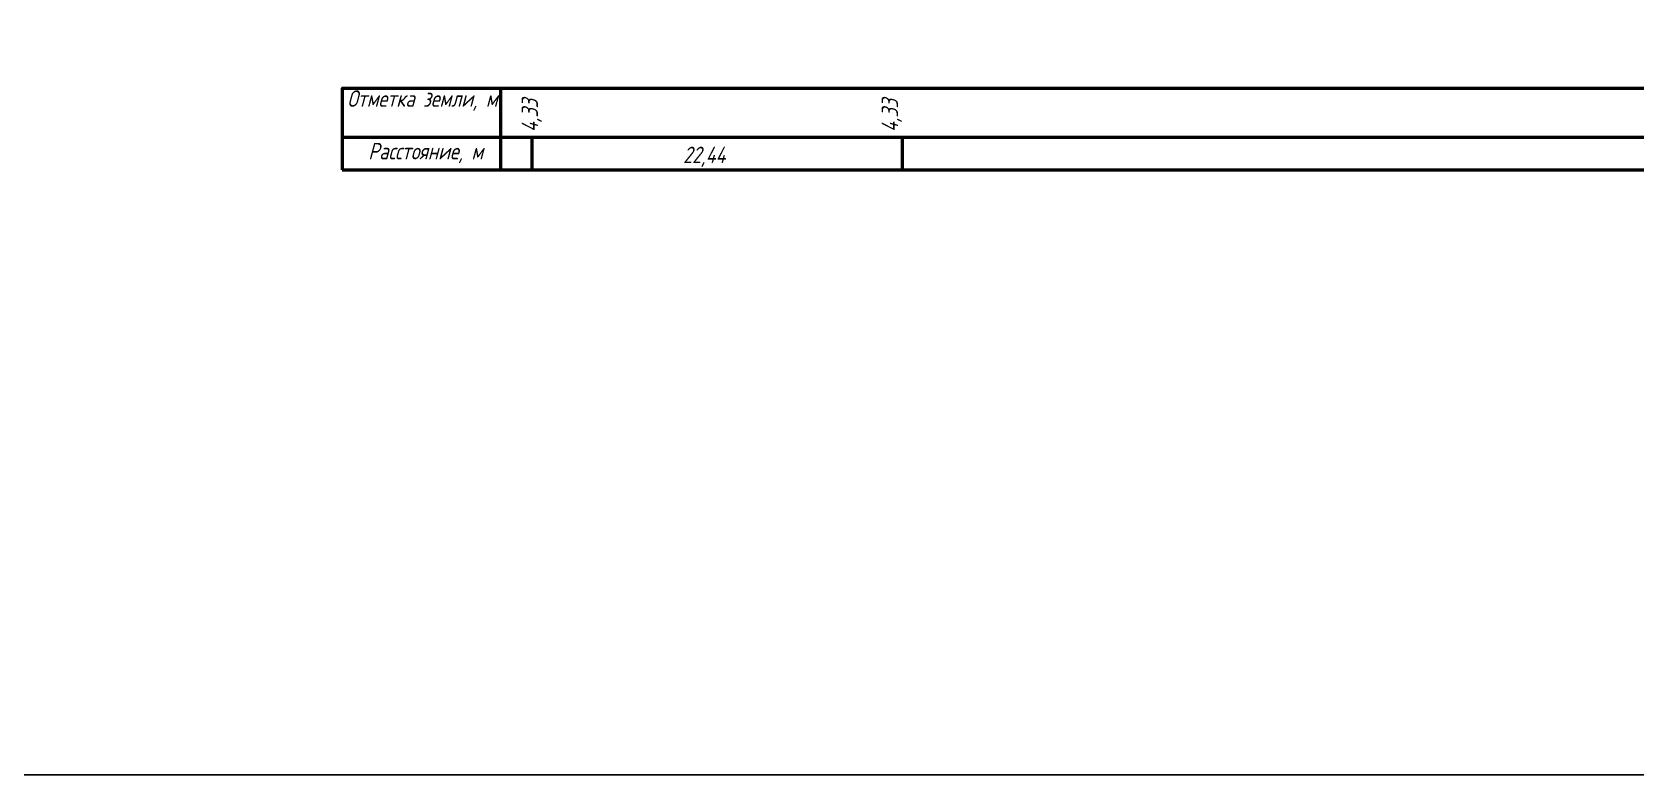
# Model space of a CAD drawing. Header units: millimetres. Extents: x 6546658 to 12951752, y -1354198 to 1102852.
# Drawn here: x 6747436 to 6844749, y -72567 to -27482 of the extents above; entities that cross this region are included whole.
import ezdxf

# ---------------------------------------------------------------- set-up
doc = ezdxf.new("R2010")
doc.units = ezdxf.units.MM
doc.layers.add('ИС_TXT', color=4, linetype='Continuous', lineweight=18)
doc.layers.add('ИС_ТаБл', color=5, linetype='Continuous', lineweight=50)
doc.styles.add('0', font='isocpeur.ttf', dxfattribs={"width": 0.8, "oblique": 15})

msp = doc.modelspace()

# ---------------------------------------------------------------- linework, layer by layer
at = {"color": 1}
msp.add_lwpolyline([(6546658, 91146.6), (7115680.7, 91146.6), (7115680.7, -72566.7), (6546658, -72566.7)], close=True, dxfattribs=at)
at = {"layer": 'ИС_ТаБл', "ltscale": 1000}
for p, q in [((6766243.5, -30884.2), (6766243.5, -35838.6)), ((6766283.5, -30884.2), (6766243.5, -30924.2)), ((6775855.7, -30884.2), (6775855.7, -35838.6)), ((6930166.1, -33884.2), (6766243.5, -33884.2)), ((6777781.7, -35838.6), (6777781.7, -33884.2))]:
    msp.add_line(p, q, dxfattribs=at)
at = {"layer": 'ИС_ТаБл'}
for p, q in [((6766243.5, -30884.2), (6930166.1, -30884.2)), ((6766243.5, -35838.6), (6930166.1, -35838.6))]:
    msp.add_line(p, q, dxfattribs=at)
at = {"layer": 'ИС_ТаБл', "ltscale": 1000}
msp.add_lwpolyline([(6800223.9, -33884.2), (6800223.9, -35838.6)], dxfattribs=at)

# ---------------------------------------------------------------- texts
at = {"layer": 'ИС_TXT', "ltscale": 1000, "style": '0', "oblique": 15, "width": 0.8}
for p in [(6778135.1, -33551.1, 0), (6799982, -33551.1, 0)]:
    msp.add_text('4,33', height=1000, rotation=90, dxfattribs=at).set_placement(p)
msp.add_text('22,44', height=1000, dxfattribs=at).set_placement((6786936.1, -35435, 0))
at = {"layer": 'ИС_TXT', "ltscale": 1000, "char_height": 1000, "attachment_point": 1, "style": '0'}
for s, insert, width in [('\\pxqc;Отметка земли, м', (6766781.1, -31018.8), 8673.25), ('\\pxqc;Расстояние, м', (6767176.5, -34210.1), 8281.664)]:
    msp.add_mtext(s, dxfattribs=dict(at, insert=insert, width=width))

doc.saveas('drawing.dxf')
